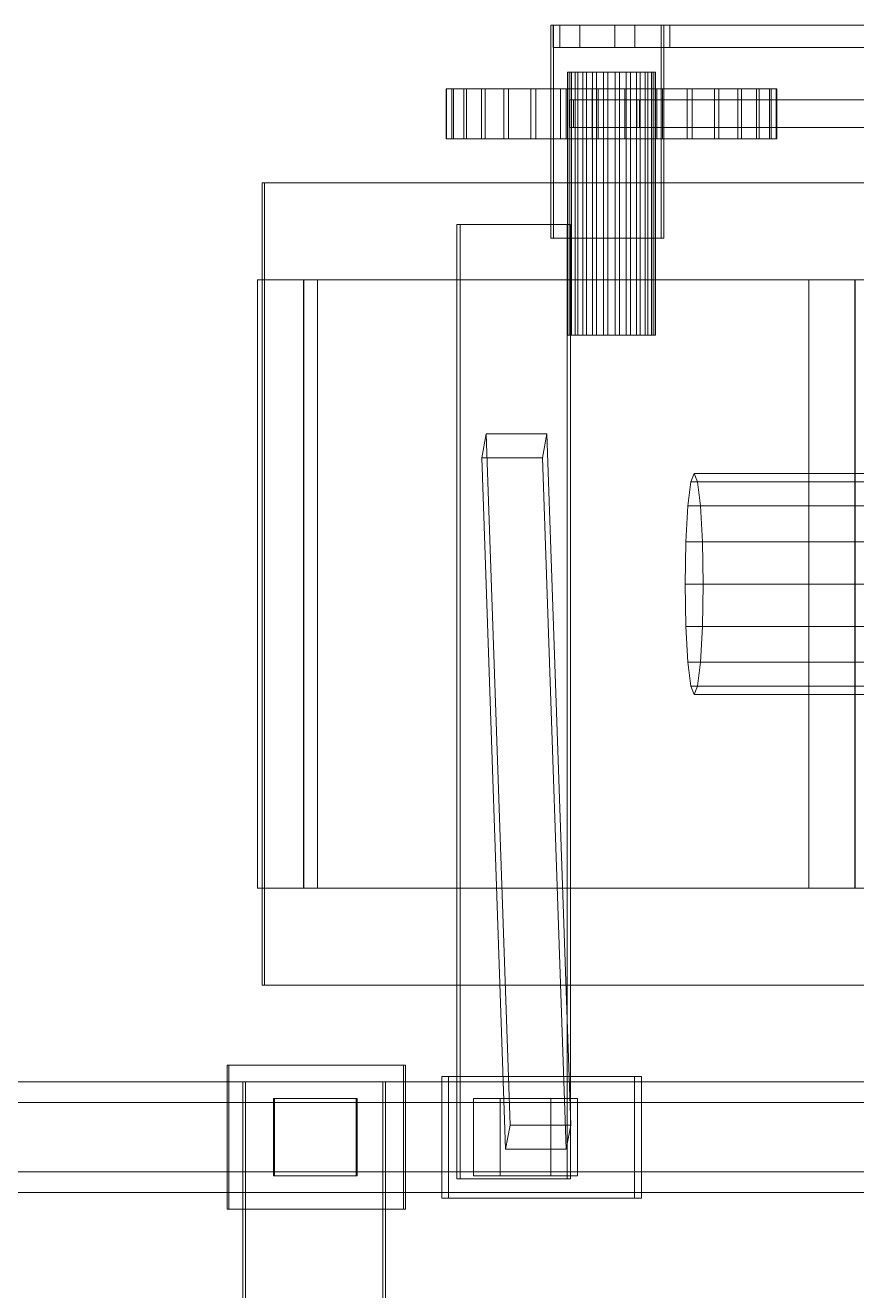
# Model space of a CAD drawing. Header units: millimetres. Extents: x -1970 to 34302, y -65268 to 6837.
# Drawn here: x 30787.4 to 31088, y -17725.5 to -17268 of the extents above; entities that cross this region are included whole.
import ezdxf

# ---------------------------------------------------------------- set-up
doc = ezdxf.new("R2010")
doc.units = ezdxf.units.MM
doc.layers.add('superior_C07', color=7, linetype='Continuous', lineweight=0)

msp = doc.modelspace()

# ---------------------------------------------------------------- linework, layer by layer
at = {"layer": 'superior_C07'}
for p, q in [((31017.312, -17268), (30977.442, -17268)), ((30977.442, -17268), (30977.442, -17345)), ((30978.407, -17268), (30977.442, -17268)), ((31020.441, -17268), (30978.307, -17268)), ((30978.307, -17268), (30978.307, -17276)), ((30978.307, -17268), (31927.016, -17268)), ((30978.407, -17345), (30978.407, -17268)), ((30978.407, -17268), (31018.278, -17268)), ((31000.586, -17268), (30980.651, -17268)), ((30980.651, -17268), (30980.651, -17276)), ((30987.892, -17268), (30980.651, -17268)), ((30987.892, -17276), (30987.892, -17268)), ((30987.892, -17268), (31007.827, -17268)), ((31000.586, -17276), (31000.586, -17268)), ((31000.586, -17268), (31007.827, -17268)), ((31007.827, -17268), (31007.827, -17276)), ((31017.312, -17345), (31017.312, -17268)), ((31017.312, -17268), (31018.278, -17268)), ((31018.278, -17268), (31018.278, -17345)), ((31020.441, -17276), (31020.441, -17268)), ((31969.15, -17268), (31020.441, -17268)), ((30978.307, -17276), (31020.441, -17276)), ((30978.307, -17276), (31927.016, -17276)), ((30980.651, -17276), (31000.586, -17276)), ((30980.651, -17276), (30987.892, -17276)), ((31007.827, -17276), (30987.892, -17276)), ((31007.827, -17276), (31000.586, -17276)), ((31020.441, -17276), (31969.15, -17276)), ((30983.636, -17285), (30983.426, -17285)), ((30983.426, -17285), (30984.303, -17285)), ((30983.426, -17380), (30983.426, -17285)), ((30984.919, -17285), (30983.636, -17285)), ((30983.636, -17380), (30983.636, -17285)), ((30984.303, -17285), (30986.207, -17285)), ((30984.303, -17380), (30984.303, -17285)), ((30987.187, -17285), (30984.919, -17285)), ((30984.919, -17380), (30984.919, -17285)), ((30986.207, -17285), (30989.008, -17285)), ((30986.207, -17380), (30986.207, -17285)), ((30990.285, -17285), (30987.187, -17285)), ((30987.187, -17380), (30987.187, -17285)), ((30989.008, -17285), (30992.515, -17285)), ((30989.008, -17380), (30989.008, -17285)), ((30994.003, -17285), (30990.285, -17285)), ((30990.285, -17380), (30990.285, -17285)), ((30992.515, -17285), (30996.49, -17285)), ((30992.515, -17380), (30992.515, -17285)), ((30998.087, -17285), (30994.003, -17285)), ((30994.003, -17380), (30994.003, -17285)), ((30996.49, -17285), (31000.662, -17285)), ((30996.49, -17380), (30996.49, -17285)), ((31002.258, -17285), (30998.087, -17285)), ((30998.087, -17380), (30998.087, -17285)), ((31000.662, -17285), (31004.745, -17285)), ((31000.662, -17380), (31000.662, -17285)), ((31006.233, -17285), (31002.258, -17285)), ((31002.258, -17380), (31002.258, -17285)), ((31004.745, -17285), (31008.463, -17285)), ((31004.745, -17380), (31004.745, -17285)), ((31009.741, -17285), (31006.233, -17285)), ((31006.233, -17380), (31006.233, -17285)), ((31008.463, -17285), (31011.562, -17285)), ((31008.463, -17380), (31008.463, -17285)), ((31012.542, -17285), (31009.741, -17285)), ((31009.741, -17380), (31009.741, -17285)), ((31011.562, -17285), (31013.829, -17285)), ((31011.562, -17380), (31011.562, -17285)), ((31014.446, -17285), (31012.542, -17285)), ((31012.542, -17380), (31012.542, -17285)), ((31013.829, -17285), (31015.112, -17285)), ((31013.829, -17380), (31013.829, -17285)), ((31015.322, -17285), (31014.446, -17285)), ((31014.446, -17380), (31014.446, -17285)), ((31015.112, -17285), (31015.322, -17285)), ((31015.112, -17380), (31015.112, -17285)), ((31015.322, -17285), (31015.322, -17380)), ((30939.776, -17291), (30939.569, -17291)), ((30939.569, -17291), (30941.66, -17291)), ((30939.569, -17309), (30939.569, -17291)), ((30942.274, -17291), (30939.776, -17291)), ((30939.776, -17309), (30939.776, -17291)), ((30941.66, -17291), (30945.969, -17291)), ((30941.66, -17309), (30941.66, -17291)), ((30946.966, -17291), (30942.274, -17291)), ((30942.274, -17309), (30942.274, -17291)), ((30945.969, -17291), (30952.33, -17291)), ((30945.969, -17309), (30945.969, -17291)), ((30953.672, -17291), (30946.966, -17291)), ((30946.966, -17309), (30946.966, -17291)), ((30952.33, -17291), (30960.499, -17291)), ((30952.33, -17309), (30952.33, -17291)), ((30962.134, -17291), (30953.672, -17291)), ((30953.672, -17309), (30953.672, -17291)), ((30960.499, -17291), (30970.162, -17291)), ((30960.499, -17309), (30960.499, -17291)), ((30972.028, -17291), (30962.134, -17291)), ((30962.134, -17309), (30962.134, -17291)), ((30970.162, -17291), (30980.948, -17291)), ((30970.162, -17309), (30970.162, -17291)), ((30982.972, -17291), (30972.028, -17291)), ((30972.028, -17309), (30972.028, -17291)), ((30980.948, -17291), (30992.442, -17291)), ((30980.948, -17309), (30980.948, -17291)), ((30994.547, -17291), (30982.972, -17291)), ((30982.972, -17309), (30982.972, -17291)), ((30992.442, -17291), (31004.202, -17291)), ((30992.442, -17309), (30992.442, -17291)), ((31006.307, -17291), (30994.547, -17291)), ((30994.547, -17309), (30994.547, -17291)), ((31004.202, -17291), (31015.777, -17291)), ((31004.202, -17309), (31004.202, -17291)), ((31017.801, -17291), (31006.307, -17291)), ((31006.307, -17309), (31006.307, -17291)), ((31015.777, -17291), (31026.721, -17291)), ((31015.777, -17309), (31015.777, -17291)), ((31028.586, -17291), (31017.801, -17291)), ((31017.801, -17309), (31017.801, -17291)), ((31026.721, -17291), (31036.614, -17291)), ((31026.721, -17309), (31026.721, -17291)), ((31038.25, -17291), (31028.586, -17291)), ((31028.586, -17309), (31028.586, -17291)), ((31036.614, -17291), (31045.077, -17291)), ((31036.614, -17309), (31036.614, -17291)), ((31046.419, -17291), (31038.25, -17291)), ((31038.25, -17309), (31038.25, -17291)), ((31045.077, -17291), (31051.783, -17291)), ((31045.077, -17309), (31045.077, -17291)), ((31052.78, -17291), (31046.419, -17291)), ((31046.419, -17309), (31046.419, -17291)), ((31051.783, -17291), (31056.475, -17291)), ((31051.783, -17309), (31051.783, -17291)), ((31057.089, -17291), (31052.78, -17291)), ((31052.78, -17309), (31052.78, -17291)), ((31056.475, -17291), (31058.972, -17291)), ((31056.475, -17309), (31056.475, -17291)), ((31059.18, -17291), (31057.089, -17291)), ((31057.089, -17309), (31057.089, -17291)), ((31058.972, -17291), (31059.18, -17291)), ((31058.972, -17309), (31058.972, -17291)), ((31059.18, -17291), (31059.18, -17309)), ((30985.641, -17295), (30984.196, -17295)), ((30984.196, -17295), (30984.196, -17305)), ((30984.196, -17295), (31923.267, -17295)), ((30985.641, -17305), (30985.641, -17295)), ((31924.713, -17295), (30985.641, -17295)), ((31009.454, -17295), (31008.494, -17295)), ((31008.494, -17295), (31008.494, -17305)), ((31008.494, -17295), (31963.603, -17295)), ((31009.454, -17305), (31009.454, -17295)), ((31964.563, -17295), (31009.454, -17295)), ((30984.196, -17305), (30985.641, -17305)), ((30984.196, -17305), (31923.267, -17305)), ((30985.641, -17305), (31924.713, -17305)), ((31008.494, -17305), (31009.454, -17305)), ((31008.494, -17305), (31963.603, -17305)), ((31009.454, -17305), (31964.563, -17305)), ((30941.66, -17309), (30939.569, -17309)), ((30939.569, -17309), (30939.776, -17309)), ((30939.776, -17309), (30942.274, -17309)), ((30945.969, -17309), (30941.66, -17309)), ((30942.274, -17309), (30946.966, -17309)), ((30952.33, -17309), (30945.969, -17309)), ((30946.966, -17309), (30953.672, -17309)), ((30960.499, -17309), (30952.33, -17309)), ((30953.672, -17309), (30962.134, -17309)), ((30970.162, -17309), (30960.499, -17309)), ((30962.134, -17309), (30972.028, -17309)), ((30980.948, -17309), (30970.162, -17309)), ((30972.028, -17309), (30982.972, -17309)), ((30992.442, -17309), (30980.948, -17309)), ((30982.972, -17309), (30994.547, -17309)), ((31004.202, -17309), (30992.442, -17309)), ((30994.547, -17309), (31006.307, -17309)), ((31015.777, -17309), (31004.202, -17309)), ((31006.307, -17309), (31017.801, -17309)), ((31026.721, -17309), (31015.777, -17309)), ((31017.801, -17309), (31028.586, -17309)), ((31036.614, -17309), (31026.721, -17309)), ((31028.586, -17309), (31038.25, -17309)), ((31045.077, -17309), (31036.614, -17309)), ((31038.25, -17309), (31046.419, -17309)), ((31051.783, -17309), (31045.077, -17309)), ((31046.419, -17309), (31052.78, -17309)), ((31056.475, -17309), (31051.783, -17309)), ((31052.78, -17309), (31057.089, -17309)), ((31058.972, -17309), (31056.475, -17309)), ((31057.089, -17309), (31059.18, -17309)), ((31059.18, -17309), (31058.972, -17309)), ((31630.64, -17325), (30873.104, -17325)), ((30873.104, -17325), (30873.104, -17615)), ((30873.909, -17325), (30873.104, -17325)), ((30873.909, -17615), (30873.909, -17325)), ((30873.909, -17325), (31631.445, -17325)), ((30983.391, -17340), (30943.521, -17340)), ((30943.521, -17340), (30943.521, -17685)), ((30944.647, -17340), (30943.521, -17340)), ((30944.647, -17685), (30944.647, -17340)), ((30944.647, -17340), (30984.518, -17340)), ((30983.391, -17685), (30983.391, -17340)), ((30983.391, -17340), (30984.518, -17340)), ((30984.518, -17340), (30984.518, -17685)), ((30977.442, -17345), (31017.312, -17345)), ((30977.442, -17345), (30978.407, -17345)), ((31018.278, -17345), (30978.407, -17345)), ((31018.278, -17345), (31017.312, -17345)), ((31070.747, -17360), (30871.396, -17360)), ((30871.396, -17360), (30871.396, -17580)), ((30888.131, -17360), (30871.396, -17360)), ((31087.402, -17360), (30888.051, -17360)), ((30888.051, -17360), (30888.051, -17580)), ((30893.039, -17360), (30888.051, -17360)), ((30888.131, -17580), (30888.131, -17360)), ((30888.131, -17360), (31087.483, -17360)), ((30893.039, -17580), (30893.039, -17360)), ((30893.039, -17360), (31092.391, -17360)), ((31070.747, -17580), (31070.747, -17360)), ((31070.747, -17360), (31087.483, -17360)), ((31087.402, -17580), (31087.402, -17360)), ((31087.402, -17360), (31092.391, -17360)), ((31087.483, -17360), (31087.483, -17580)), ((30984.303, -17380), (30983.426, -17380)), ((30983.426, -17380), (30983.636, -17380)), ((30983.636, -17380), (30984.919, -17380)), ((30986.207, -17380), (30984.303, -17380)), ((30984.919, -17380), (30987.187, -17380)), ((30989.008, -17380), (30986.207, -17380)), ((30987.187, -17380), (30990.285, -17380)), ((30992.515, -17380), (30989.008, -17380)), ((30990.285, -17380), (30994.003, -17380)), ((30996.49, -17380), (30992.515, -17380)), ((30994.003, -17380), (30998.087, -17380)), ((31000.662, -17380), (30996.49, -17380)), ((30998.087, -17380), (31002.258, -17380)), ((31004.745, -17380), (31000.662, -17380)), ((31002.258, -17380), (31006.233, -17380)), ((31008.463, -17380), (31004.745, -17380)), ((31006.233, -17380), (31009.741, -17380)), ((31011.562, -17380), (31008.463, -17380)), ((31009.741, -17380), (31012.542, -17380)), ((31013.829, -17380), (31011.562, -17380)), ((31012.542, -17380), (31014.446, -17380)), ((31015.112, -17380), (31013.829, -17380)), ((31014.446, -17380), (31015.322, -17380)), ((31015.322, -17380), (31015.112, -17380)), ((30954.11, -17415.672), (30952.483, -17424.328)), ((30976.039, -17415.672), (30954.11, -17415.672)), ((30962.719, -17665.672), (30954.11, -17415.672)), ((30974.411, -17424.328), (30976.039, -17415.672)), ((30984.648, -17665.672), (30976.039, -17415.672)), ((30952.483, -17424.328), (30974.411, -17424.328)), ((30952.483, -17424.328), (30961.092, -17674.328)), ((30983.02, -17674.328), (30974.411, -17424.328)), ((31028.045, -17433.045), (31029.277, -17430)), ((31029.277, -17430), (31030.509, -17433.045)), ((31099.05, -17430), (31029.277, -17430)), ((31027.001, -17441.716), (31028.045, -17433.045)), ((31028.045, -17433.045), (31097.818, -17433.045)), ((31030.509, -17433.045), (31031.553, -17441.716)), ((31030.509, -17433.045), (31100.282, -17433.045)), ((31026.304, -17454.693), (31027.001, -17441.716)), ((31027.001, -17441.716), (31096.774, -17441.716)), ((31031.553, -17441.716), (31032.25, -17454.693)), ((31031.553, -17441.716), (31101.326, -17441.716)), ((31026.059, -17470), (31026.304, -17454.693)), ((31026.304, -17454.693), (31096.077, -17454.693)), ((31032.25, -17454.693), (31032.495, -17470)), ((31032.25, -17454.693), (31102.023, -17454.693)), ((31026.304, -17485.307), (31026.059, -17470)), ((31026.059, -17470), (31095.832, -17470)), ((31032.495, -17470), (31032.25, -17485.307)), ((31032.495, -17470), (31102.268, -17470)), ((31027.001, -17498.284), (31026.304, -17485.307)), ((31026.304, -17485.307), (31096.077, -17485.307)), ((31032.25, -17485.307), (31031.553, -17498.284)), ((31032.25, -17485.307), (31102.023, -17485.307)), ((31028.045, -17506.955), (31027.001, -17498.284)), ((31027.001, -17498.284), (31096.774, -17498.284)), ((31031.553, -17498.284), (31030.509, -17506.955)), ((31031.553, -17498.284), (31101.326, -17498.284)), ((31029.277, -17510), (31028.045, -17506.955)), ((31028.045, -17506.955), (31097.818, -17506.955)), ((31030.509, -17506.955), (31029.277, -17510)), ((31030.509, -17506.955), (31100.282, -17506.955)), ((31029.277, -17510), (31099.05, -17510)), ((30871.396, -17580), (31070.747, -17580)), ((30871.396, -17580), (30888.131, -17580)), ((30888.051, -17580), (31087.402, -17580)), ((30888.051, -17580), (30893.039, -17580)), ((31087.483, -17580), (30888.131, -17580)), ((31092.391, -17580), (30893.039, -17580)), ((31087.483, -17580), (31070.747, -17580)), ((31092.391, -17580), (31087.402, -17580)), ((30873.104, -17615), (31630.64, -17615)), ((30873.104, -17615), (30873.909, -17615)), ((31631.445, -17615), (30873.909, -17615)), ((30924.221, -17644), (30860.428, -17644)), ((30860.428, -17644), (30860.428, -17696)), ((30861.072, -17644), (30860.428, -17644)), ((30861.072, -17696), (30861.072, -17644)), ((30861.072, -17644), (30924.864, -17644)), ((30924.221, -17696), (30924.221, -17644)), ((30924.221, -17644), (30924.864, -17644)), ((30924.864, -17644), (30924.864, -17696)), ((31201.722, -17650), (30005.612, -17650)), ((30008.831, -17650), (31204.94, -17650)), ((31214.193, -17650), (30018.084, -17650)), ((30022.107, -17650), (31218.216, -17650)), ((30916.677, -17650), (30866.041, -17650)), ((30866.041, -17650), (30866.041, -18350)), ((30867.007, -17650), (30866.041, -17650)), ((30867.007, -18350), (30867.007, -17650)), ((30867.007, -17650), (30917.642, -17650)), ((30916.677, -18350), (30916.677, -17650)), ((30916.677, -17650), (30917.642, -17650)), ((30917.642, -17650), (30917.642, -18350)), ((31007.756, -17648), (30937.983, -17648)), ((30937.983, -17648), (30937.983, -17692)), ((30940.397, -17648), (30937.983, -17648)), ((30940.397, -17692), (30940.397, -17648)), ((30940.397, -17648), (31010.17, -17648)), ((31007.756, -17692), (31007.756, -17648)), ((31007.756, -17648), (31010.17, -17648)), ((31010.17, -17648), (31010.17, -17692)), ((31200.159, -17657.5), (30016.923, -17657.5)), ((30023.267, -17657.5), (31206.503, -17657.5)), ((30907.115, -17656), (30877.212, -17656)), ((30877.212, -17656), (30877.212, -17684)), ((30877.534, -17656), (30877.212, -17656)), ((30877.534, -17684), (30877.534, -17656)), ((30877.534, -17656), (30907.437, -17656)), ((30907.115, -17684), (30907.115, -17656)), ((30907.115, -17656), (30907.437, -17656)), ((30907.437, -17656), (30907.437, -17684)), ((30977.411, -17656), (30949.501, -17656)), ((30949.501, -17656), (30949.501, -17684)), ((30959.157, -17656), (30949.501, -17656)), ((30959.157, -17684), (30959.157, -17656)), ((30959.157, -17656), (30987.066, -17656)), ((30977.411, -17684), (30977.411, -17656)), ((30977.411, -17656), (30987.066, -17656)), ((30987.066, -17656), (30987.066, -17684)), ((30961.092, -17674.328), (30962.719, -17665.672)), ((30962.719, -17665.672), (30984.648, -17665.672)), ((30984.648, -17665.672), (30983.02, -17674.328)), ((30983.02, -17674.328), (30961.092, -17674.328)), ((30016.923, -17682.5), (31200.159, -17682.5)), ((30023.267, -17682.5), (31206.503, -17682.5)), ((30877.212, -17684), (30907.115, -17684)), ((30877.212, -17684), (30877.534, -17684)), ((30907.437, -17684), (30877.534, -17684)), ((30907.437, -17684), (30907.115, -17684)), ((30943.521, -17685), (30983.391, -17685)), ((30943.521, -17685), (30944.647, -17685)), ((30984.518, -17685), (30944.647, -17685)), ((30949.501, -17684), (30977.411, -17684)), ((30949.501, -17684), (30959.157, -17684)), ((30987.066, -17684), (30959.157, -17684)), ((30987.066, -17684), (30977.411, -17684)), ((30984.518, -17685), (30983.391, -17685)), ((30005.612, -17690), (31201.722, -17690)), ((30008.831, -17690), (31204.94, -17690)), ((30018.084, -17690), (31214.193, -17690)), ((30022.107, -17690), (31218.216, -17690)), ((30860.428, -17696), (30924.221, -17696)), ((30860.428, -17696), (30861.072, -17696)), ((30924.864, -17696), (30861.072, -17696)), ((30924.864, -17696), (30924.221, -17696)), ((30937.983, -17692), (31007.756, -17692)), ((30937.983, -17692), (30940.397, -17692)), ((31010.17, -17692), (30940.397, -17692)), ((31010.17, -17692), (31007.756, -17692))]:
    msp.add_line(p, q, dxfattribs=at)

doc.saveas('drawing.dxf')
